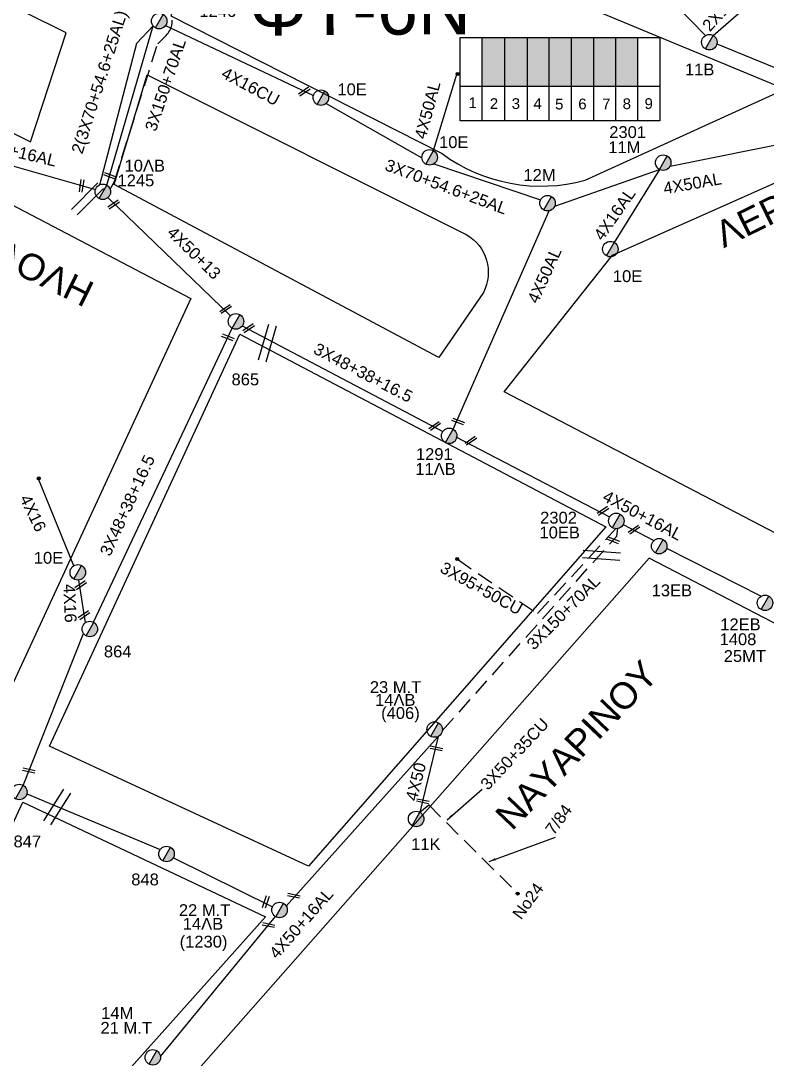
# Model space of a CAD drawing. Header units: millimetres. Extents: x 898 to 3196, y 765 to 1779.
# Drawn here: x 1601.3 to 1714.8, y 1346.6 to 1504.5 of the extents above; entities that cross this region are included whole.
import ezdxf
from ezdxf.enums import TextEntityAlignment as Align

# ---------------------------------------------------------------- set-up
doc = ezdxf.new("R2010")
doc.units = ezdxf.units.MM
doc.linetypes.add('DASHED', pattern=[19.05, 12.7, -6.35])
for name, color, linetype in [('Pillar OTE', 7, 'Continuous'), ('Γυμνά εναέρια ΧΤ (1Φ)   2x16AL', 7, 'Continuous'), ('Γυμνά εναέρια ΧΤ (3Φ)   3x50+35CU', 7, 'Continuous'), ('Γυμνά εναέρια ΧΤ (3Φ)   4x16AL', 7, 'Continuous'), ('Γυμνά εναέρια ΧΤ (3Φ)   4x16CU', 7, 'Continuous'), ('Γυμνά εναέρια ΧΤ (3Φ)   4x50AL', 7, 'Continuous'), ('Γυμνά εναέρια ΧΤ και ΦΟΠ (3Φ)   4x50+16AL', 7, 'Continuous'), ('Εναέρια παροχή ΧΤ 4x16', 7, 'SYN_LINE'), ('Επιγραφές - Σχήματα', 7, 'Continuous'), ('Καλώδια ΧΤ   3x150+50CU', 7, 'DASHED'), ('Καλώδια ΧΤ   3x150+70AL', 7, 'DASHED'), ('Καλώδια ΧΤ   3x48+38+16.5', 7, 'DASHED'), ('Καλώδια ΧΤ   3x95+50CU', 7, 'DASHED'), ('Καλώδια ΧΤ   4x50+13', 7, 'SYN_LINE'), ('Μηχανική τομή', 7, 'Continuous'), ('Στύλος ΦΜ', 7, 'Continuous'), ('Στύλος ΦΜ @ 1', 7, 'Continuous'), ('Συνδέσεις', 7, 'Continuous'), ('Συνεστραμμένα ΧΤ   3x70+54.6+25AL', 7, 'SYN_LINE'), ('Τομή', 7, 'Continuous'), ('Υπόβαθρο ΔΕΗ', 7, 'Continuous')]:
    doc.layers.add(name, color=color, linetype=linetype)
doc.styles.add('ar', font='arial.ttf')
doc.styles.get("Standard").update_dxf_attribs({"font": 'arial.ttf'})
doc.linetypes.add('SYN_LINE', pattern='A,0.5,-0.0001,["/\\/\\/\\/",Standard,S=0.1,R=0,X=0,Y=-0.05],-0.25', length=0.7501)
doc.dimstyles.new('ISO-25', dxfattribs={"dimtxt": 2.5, "dimasz": 2.5, "dimexe": 1.25, "dimexo": 0.625, "dimtad": 1, "dimtxsty": 'Standard', "dimcen": 2.5, "dimadec": 0, "dimazin": 0, "dimtfac": 1, "dimtmove": 0, "dimatfit": 3, "dimfxl": 1, "dimarcsym": 0})

# ---------------------------------------------------------------- blocks, each defined once
blk = doc.blocks.new('ΥΠΑΡΧΩΝ ΤΣΙΜΕΝΤΕΝΙΟΣ ΣΤΥΛΟΣ')
at = {"layer": 'Στύλος ΦΜ'}
blk.add_hatch(color=7, dxfattribs=at).paths.add_polyline_path([(-1.29, -2.28, 0.574793), (2.62, 0, 0.268822), (1.3, 2.27)])
at = {"layer": 'Στύλος ΦΜ', "color": 7}
blk.add_line((-1.29, -2.28), (1.3, 2.27), dxfattribs=at)
blk.add_circle((0, 0), 2.62, dxfattribs=at)
at = {"layer": 'Στύλος ΦΜ', "flags": 4}
for tag, p in [('ΑΡΙΘΜΟΣ', (-4.68, 8.05)), ('ΤΥΠΟΣ', (-4.91, 3.03))]:
    blk.add_attdef(tag, p, '', height=4, dxfattribs=at)
blk = doc.blocks.new('ΤΟΜΗ')
at = {"layer": 'Τομή', "ltscale": 40}
for p, q in [((-5.68, 0), (5.68, 0)), ((5.68, -2.33), (-5.68, -2.33))]:
    blk.add_line(p, q, dxfattribs=at)
blk = doc.blocks.new('A$C76D1674A')
at = {"layer": 'Τομή', "xscale": 0.5, "yscale": 0.5, "zscale": 0.5}
blk.add_blockref('ΤΟΜΗ', (2.84, 1.17), dxfattribs=at)
blk = doc.blocks.new('_ΣΥΝΔΕΣΗ')
at = {"layer": 'Συνδέσεις', "linetype": 'SYN_LINE', "ltscale": 40}
blk.add_hatch(color=256, dxfattribs=at).paths.add_polyline_path([(0.5, -0.01, 1), (-0.5, -0.01, 1)])
at = {"layer": 'Συνδέσεις'}
blk.add_circle((0, -0.01), 0.5, dxfattribs=at)
blk = doc.blocks.new('ΜΗΧΑΝΙΚΗ ΤΟΜΗ')
at = {"layer": 'Μηχανική τομή', "ltscale": 40}
for p, q in [((-1.89, 0.78), (1.89, 0.78)), ((1.89, 0), (-1.89, 0))]:
    blk.add_line(p, q, dxfattribs=at)

msp = doc.modelspace()

# ---------------------------------------------------------------- hatches: boundary and pattern name
at = {"layer": 'Καλώδια ΧΤ   3x150+50CU', "linetype": 'DASHED', "ltscale": 0.2}
h = msp.add_hatch(color=85, dxfattribs=at)
h.dxf.hatch_style = 1
h.paths.add_polyline_path([(1671.48, 1494.61), (1674.92, 1494.61), (1674.92, 1501.97), (1671.48, 1501.97)])
h = msp.add_hatch(color=1, dxfattribs=at)
h.dxf.hatch_style = 1
h.paths.add_polyline_path([(1678.36, 1501.97), (1674.92, 1501.97), (1674.92, 1494.61), (1678.36, 1494.6)])
h = msp.add_hatch(color=27, dxfattribs=at)
h.dxf.hatch_style = 1
h.paths.add_polyline_path([(1681.66, 1501.97), (1678.36, 1501.97), (1678.36, 1494.6), (1681.66, 1494.6)])
h = msp.add_hatch(color=2, dxfattribs=at)
h.dxf.hatch_style = 1
h.paths.add_polyline_path([(1681.66, 1494.6), (1685.04, 1494.6), (1685.04, 1501.97), (1681.66, 1501.97)])
h = msp.add_hatch(color=6, dxfattribs=at)
h.dxf.hatch_style = 1
h.paths.add_polyline_path([(1685.04, 1494.6), (1688.44, 1494.59), (1688.44, 1501.97), (1685.04, 1501.97)])
h = msp.add_hatch(color=151, dxfattribs=at)
h.dxf.hatch_style = 1
h.paths.add_polyline_path([(1691.78, 1501.97), (1688.44, 1501.97), (1688.44, 1494.59), (1691.78, 1494.59)])
h = msp.add_hatch(color=30, dxfattribs=at)
h.dxf.hatch_style = 1
h.paths.add_polyline_path([(1695.17, 1501.97), (1691.78, 1501.97), (1691.78, 1494.59), (1695.17, 1494.59)])

# ---------------------------------------------------------------- linework, layer by layer
at = {"layer": 'Pillar OTE', "ltscale": 40}
for points in [[(1668.15, 1489.33), (1668.15, 1501.97), (1698.49, 1501.97), (1698.48, 1489.3), (1668.15, 1489.33)], [(1671.48, 1489.33), (1671.48, 1501.97)], [(1674.92, 1489.32), (1674.92, 1501.97)], [(1678.36, 1489.32), (1678.36, 1501.97)], [(1681.66, 1489.32), (1681.66, 1501.97)], [(1685.04, 1489.31), (1685.04, 1501.97)], [(1688.44, 1489.31), (1688.44, 1501.97)], [(1691.78, 1489.31), (1691.78, 1501.97)], [(1695.16, 1489.3), (1695.17, 1501.97)], [(1668.15, 1494.61), (1698.49, 1494.58)]]:
    msp.add_lwpolyline(points, dxfattribs=at)
at = {"layer": 'Γυμνά εναέρια ΧΤ (1Φ)   2x16AL', "color": 85, "ltscale": 20}
msp.add_lwpolyline([(1706.62, 1502.3), (1711.61, 1506.64)], dxfattribs=at)
at = {"layer": 'Γυμνά εναέρια ΧΤ (3Φ)   3x50+35CU', "color": 85, "linetype": 'DASHED', "ltscale": 0.2}
msp.add_lwpolyline([(1662.01, 1384.19), (1663.34, 1385.29), (1676.84, 1371.88)], dxfattribs=at)
at = {"layer": 'Γυμνά εναέρια ΧΤ (3Φ)   4x16AL', "color": 30}
msp.add_lwpolyline([(1698.42, 1481.93), (1691.56, 1470.83)], dxfattribs=at)
at = {"layer": 'Γυμνά εναέρια ΧΤ (3Φ)   4x16CU', "color": 30}
msp.add_lwpolyline([(1623.31, 1503.81), (1645.82, 1493.16)], dxfattribs=at)
at = {"layer": 'Γυμνά εναέρια ΧΤ (3Φ)   4x50AL', "color": 30, "linetype": 'SYN_LINE', "ltscale": 10}
msp.add_line((1664.07, 1484.79), (1667.67, 1496.55), dxfattribs=at)
at = {"layer": 'Γυμνά εναέρια ΧΤ (3Φ)   4x50AL', "color": 30}
for points in [[(1700.06, 1482.43), (1732.25, 1488.94)], [(1682.51, 1476.35), (1698.42, 1481.93)], [(1667.04, 1442.43), (1681.64, 1475.63)]]:
    msp.add_lwpolyline(points, dxfattribs=at)
at = {"layer": 'Γυμνά εναέρια ΧΤ και ΦΟΠ (3Φ)   4x50+16AL', "color": 2}
msp.add_lwpolyline([(1582.47, 1487.5), (1612.67, 1478.89)], dxfattribs=at)
at = {"layer": 'Γυμνά εναέρια ΧΤ και ΦΟΠ (3Φ)   4x50+16AL', "color": 151}
for points in [[(1667.45, 1441.26), (1690.86, 1429.09)], [(1692.92, 1427.94), (1697.58, 1425.48)], [(1699.53, 1424.32), (1713.88, 1417.03)]]:
    msp.add_lwpolyline(points, dxfattribs=at)
at = {"layer": 'Γυμνά εναέρια ΧΤ και ΦΟΠ (3Φ)   4x50+16AL', "color": 85, "linetype": 'ByBlock'}
for points in [[(1641.69, 1369.89), (1664.79, 1395.71)], [(1664.79, 1395.71), (1662.01, 1384.19)], [(1622.56, 1347.03), (1640.07, 1368.3)]]:
    msp.add_lwpolyline(points, dxfattribs=at)
at = {"layer": 'Εναέρια παροχή ΧΤ 4x16', "color": 6, "ltscale": 15}
msp.add_lwpolyline([(1609.38, 1421.67), (1603.97, 1434.99)], dxfattribs=at)
at = {"layer": 'Εναέρια παροχή ΧΤ 4x16', "color": 6, "ltscale": 8}
msp.add_lwpolyline([(1611.13, 1413.01), (1610.16, 1419.49)], dxfattribs=at)
at = {"layer": 'Καλώδια ΧΤ   3x150+70AL', "color": 6, "ltscale": 0.2}
msp.add_lwpolyline([(1614.9, 1478.93), (1615.55, 1480.1), (1622.13, 1501.03), (1623.42, 1502.32, 0.294113), (1624.14, 1505.66), (1629.54, 1521.43), (1631.01, 1521.76, 0.756463), (1631.29, 1526.99, 6.377568)], format="xyb", dxfattribs=at)
at = {"layer": 'Καλώδια ΧΤ   3x150+70AL', "color": 85, "ltscale": 0.2}
msp.add_lwpolyline([(1665.41, 1396.58), (1691.93, 1426.17), (1692.09, 1427.32)], dxfattribs=at)
at = {"layer": 'Καλώδια ΧΤ   3x48+38+16.5', "color": 6, "linetype": 'Continuous'}
for points in [[(1612.39, 1413.06), (1633.45, 1457.79)], [(1601.67, 1388.27), (1610.83, 1411.38)]]:
    msp.add_lwpolyline(points, dxfattribs=at)
at = {"layer": 'Καλώδια ΧΤ   3x48+38+16.5', "color": 30, "linetype": 'Continuous'}
msp.add_lwpolyline([(1635, 1458.16), (1665.5, 1442.09)], dxfattribs=at)
at = {"layer": 'Καλώδια ΧΤ   3x95+50CU', "color": 85, "ltscale": 0.2}
msp.add_lwpolyline([(1667.7, 1422.64), (1679.91, 1414.39), (1691.79, 1427.31)], dxfattribs=at)
at = {"layer": 'Καλώδια ΧΤ   4x50+13', "color": 6, "linetype": 'Continuous'}
msp.add_lwpolyline([(1614.57, 1477.65), (1633.2, 1459.66)], dxfattribs=at)
at = {"layer": 'Καλώδια ΧΤ   4x50+13', "color": 85, "linetype": 'Continuous'}
for points in [[(1602.23, 1386.97), (1622.53, 1378.52)], [(1624.52, 1377.26), (1639.58, 1369.8)]]:
    msp.add_lwpolyline(points, dxfattribs=at)
at = {"layer": 'Συνεστραμμένα ΧΤ   3x70+54.6+25AL', "color": 30, "ltscale": 20}
msp.add_line((1647.75, 1491.98), (1662.32, 1483.67), dxfattribs=at)
at = {"layer": 'Συνεστραμμένα ΧΤ   3x70+54.6+25AL', "color": 85, "linetype": 'SYN_LINE', "ltscale": 15}
msp.add_lwpolyline([(1696.08, 1511.93), (1705.45, 1502.3)], dxfattribs=at)
at = {"layer": 'Συνεστραμμένα ΧΤ   3x70+54.6+25AL', "color": 2, "ltscale": 20}
msp.add_lwpolyline([(1613.32, 1479.61), (1618.96, 1501.15), (1621.42, 1503.78)], dxfattribs=at)
at = {"layer": 'Συνεστραμμένα ΧΤ   3x70+54.6+25AL', "color": 30, "ltscale": 20}
for points in [[(1614.38, 1479.56), (1621.42, 1503.78)], [(1664.13, 1482.78), (1680.37, 1477.33)]]:
    msp.add_lwpolyline(points, dxfattribs=at)
at = {"layer": 'Συνεστραμμένα ΧΤ   3x70+54.6+25AL', "color": 85, "linetype": 'SYN_LINE', "ltscale": 20}
msp.add_lwpolyline([(1707.18, 1501.01), (1732.93, 1490.5)], dxfattribs=at)
at = {"layer": 'Υπόβαθρο ΔΕΗ'}
for points in [[(1094.44, 774.18, -0.044755), (1147.01, 794.04, -0.036394), (1210.25, 806.88, 0.059264), (1278.81, 824.09, 0.111083), (1334.25, 861.3, 0.021842), (1370.02, 901.15, -0.004879), (1428.44, 969.26, -0.007422), (1518.45, 1076.73, 0.003751), (1601.05, 1172.12, -0.005971), (1670.71, 1249.68, -0.005621), (1794.27, 1383.29, -0.043389), (1835.66, 1418.39, -0.000323), (1918.52, 1485.75, -0.024478), (1947.88, 1507.44, -0.068706), (1987.24, 1525.03, -0.01154), (2081.97, 1552, -0.010636)], [(1632.03, 1529.62), (1624.15, 1505.29), (1665.37, 1484.34, 0.228289), (1687.14, 1480.28), (1717.49, 1494.16), (1632.03, 1529.62)], [(1544.14, 1515.49), (1602.78, 1486.13), (1608.22, 1502.68), (1556.05, 1528.63), (1542.44, 1523.99, 0.578523), (1544.14, 1515.49, 0.238466)], [(1664.86, 1453.34), (1615.52, 1479.64), (1620.51, 1496.3), (1669.06, 1472.04, -0.400584), (1671.67, 1463.2), (1664.86, 1453.34)]]:
    msp.add_lwpolyline(points, format="xyb", dxfattribs=at)
for points in [[(1674.84, 1448.13), (1691.29, 1468.87), (1733.03, 1487.46), (1764.79, 1474.2), (1719.76, 1424.67)], [(1587.19, 1483.24), (1627.15, 1462.31), (1597.34, 1397.95), (1554.69, 1417.46)], [(1605.69, 1394.22), (1634.6, 1456.88), (1690.27, 1427.58), (1645.05, 1375.97)], [(1626.82, 1343.41), (1691.21, 1288.92), (1776.42, 1381.54), (1696.87, 1422.8)], [(1601.62, 1385.72), (1638.5, 1368.26), (1595.95, 1320.68), (1575.39, 1329.28)]]:
    msp.add_lwpolyline(points, close=True, dxfattribs=at)

# ---------------------------------------------------------------- block references
at = {"layer": 'Γυμνά εναέρια ΧΤ και ΦΟΠ (3Φ)   4x50+16AL', "color": 85, "lineweight": 50, "rotation": 356.309677932826}
msp.add_blockref('A$C76D1674A', (1686.75, 1422.84), dxfattribs=at)
at = {"layer": 'Καλώδια ΧΤ   4x50+13', "color": 85, "linetype": 'Continuous', "lineweight": 50, "rotation": 57.63845820172489}
msp.add_blockref('A$C76D1674A', (1605.82, 1382.26), dxfattribs=at)
at = {"layer": 'Μηχανική τομή'}
for p, xscale, yscale, zscale, rotation in [((1644.3, 1493.94), 0.5000000000001016, 0.5000000000001016, 0.5000000000001016, 214.2720136800958), ((1614.94, 1481.15), 0.500000000000138, 0.500000000000138, 0.500000000000138, 159.1006326834296), ((1610.36, 1479.46), 0.5000000000000723, 0.5000000000000723, 0.5000000000000723, 261.7571915945238), ((1615.33, 1476.76), 0.5000000000001016, 0.5000000000001016, 0.5000000000001016, 214.2720136800958), ((1632.35, 1460.86), 0.5000000000001016, 0.5000000000001016, 0.5000000000001016, 214.2720136800958), ((1635.86, 1457.95), 0.5000000000001016, 0.5000000000001016, 0.5000000000001016, 214.2720136800958), ((1632.86, 1456.57), 0.500000000000138, 0.500000000000138, 0.500000000000138, 159.1006326834296), ((1664.16, 1443.07), 0.5000000000001016, 0.5000000000001016, 0.5000000000001016, 214.2720136800958), ((1667.89, 1443.78), 0.500000000000138, 0.500000000000138, 0.500000000000138, 159.1006326834296), ((1669.65, 1440.86), 0.5000000000001016, 0.5000000000001016, 0.5000000000001016, 214.2720136800958), ((1689.74, 1430.17), 0.5000000000001016, 0.5000000000001016, 0.5000000000001016, 214.2720136800958), ((1694.47, 1427.3), 0.5000000000001016, 0.5000000000001016, 0.5000000000001016, 214.2720136800958), ((1691.48, 1425.72), 0.500000000000138, 0.500000000000138, 0.500000000000138, 159.1006326834296), ((1610.32, 1418.87), 0.5000000000001016, 0.5000000000001016, 0.5000000000001016, 214.2720136800958), ((1610.83, 1414.31), 0.5000000000001016, 0.5000000000001016, 0.5000000000001016, 214.2720136800958), ((1664.55, 1394.08), 0.5000000000002528, 0.5000000000002528, 0.5000000000002528, 168.2027598292149), ((1602.59, 1390.72), 0.5000000000002528, 0.5000000000002528, 0.5000000000002528, 168.2027598292149), ((1662.48, 1386.04), 0.5000000000002528, 0.5000000000002528, 0.5000000000002528, 168.2027598292149), ((1638.39, 1370.6), 0.5000000000002831, 0.5000000000002831, 0.5000000000002831, 251.2486568731547), ((1642.87, 1371.68), 0.5000000000002528, 0.5000000000002528, 0.5000000000002528, 168.2027598292149), ((1639.03, 1367.21), 0.5000000000002528, 0.5000000000002528, 0.5000000000002528, 168.2027598292149)]:
    msp.add_blockref('ΜΗΧΑΝΙΚΗ ΤΟΜΗ', p, dxfattribs=dict(at, xscale=xscale, yscale=yscale, zscale=zscale, rotation=rotation))
at = {"layer": 'Στύλος ΦΜ @ 1', "ltscale": 40}
ref = msp.add_blockref('ΥΠΑΡΧΩΝ ΤΣΙΜΕΝΤΕΝΙΟΣ ΣΤΥΛΟΣ', (1622.36, 1504.49), dxfattribs=dict(at, xscale=0.4499999999998181, yscale=0.4499999999998181, zscale=0.4499999999998181))
ref.add_attrib('ΤΥΠΟΣ', '1246', (1628.47, 1505.12), dxfattribs={"layer": 'Στύλος ΦΜ', "height": 1.8, "flags": 4})
ref.add_attrib('ΑΡΙΘΜΟΣ', '11M', (1628.58, 1507.39), dxfattribs={"layer": 'Στύλος ΦΜ', "height": 1.8, "flags": 4})
ref = msp.add_blockref('ΥΠΑΡΧΩΝ ΤΣΙΜΕΝΤΕΝΙΟΣ ΣΤΥΛΟΣ', (1706.03, 1501.28), dxfattribs=dict(at, xscale=0.4499999999998181, yscale=0.4499999999998181, zscale=0.4499999999998181))
ref.add_attrib('ΤΥΠΟΣ', '11Β', (1702.32, 1496.23), dxfattribs={"layer": 'Στύλος ΦΜ', "height": 1.8, "flags": 4})
ref = msp.add_blockref('ΥΠΑΡΧΩΝ ΤΣΙΜΕΝΤΕΝΙΟΣ ΣΤΥΛΟΣ', (1646.95, 1492.85), dxfattribs=dict(at, xscale=0.4499999999998181, yscale=0.4499999999998181, zscale=0.4499999999998181))
ref.add_attrib('ΤΥΠΟΣ', '10E', (1649.46, 1493.21), dxfattribs={"layer": 'Στύλος ΦΜ', "height": 1.8, "flags": 4})
ref = msp.add_blockref('ΥΠΑΡΧΩΝ ΤΣΙΜΕΝΤΕΝΙΟΣ ΣΤΥΛΟΣ', (1699.01, 1482.96), dxfattribs=dict(at, xscale=0.4499999999998181, yscale=0.4499999999998181, zscale=0.4499999999998181))
ref.add_attrib('ΤΥΠΟΣ', '11M', (1690.66, 1484.41), dxfattribs={"layer": 'Στύλος ΦΜ', "height": 1.8, "flags": 4})
ref.add_attrib('ΑΡΙΘΜΟΣ', '2301', (1690.8, 1486.71), dxfattribs={"layer": 'Στύλος ΦΜ', "height": 1.8, "flags": 4})
ref = msp.add_blockref('ΥΠΑΡΧΩΝ ΤΣΙΜΕΝΤΕΝΙΟΣ ΣΤΥΛΟΣ', (1663.49, 1483.77), dxfattribs=dict(at, xscale=0.4499999999998181, yscale=0.4499999999998181, zscale=0.4499999999998181))
ref.add_attrib('ΤΥΠΟΣ', '10E', (1664.92, 1485.18), dxfattribs={"layer": 'Στύλος ΦΜ', "height": 1.8, "flags": 4})
ref = msp.add_blockref('ΥΠΑΡΧΩΝ ΤΣΙΜΕΝΤΕΝΙΟΣ ΣΤΥΛΟΣ', (1613.79, 1478.53), dxfattribs=dict(at, xscale=0.4499999999998181, yscale=0.4499999999998181, zscale=0.4499999999998181))
ref.add_attrib('ΤΥΠΟΣ', '1245', (1616.02, 1479.36), dxfattribs={"layer": 'Στύλος ΦΜ', "height": 1.8, "flags": 4})
ref.add_attrib('ΑΡΙΘΜΟΣ', '10ΛB', (1617.09, 1481.61), dxfattribs={"layer": 'Στύλος ΦΜ', "height": 1.8, "flags": 4})
ref = msp.add_blockref('ΥΠΑΡΧΩΝ ΤΣΙΜΕΝΤΕΝΙΟΣ ΣΤΥΛΟΣ', (1681.42, 1476.79), dxfattribs=dict(at, xscale=0.4499999999998181, yscale=0.4499999999998181, zscale=0.4499999999998181))
ref.add_attrib('ΤΥΠΟΣ', '12M', (1677.75, 1480.19), dxfattribs={"layer": 'Στύλος ΦΜ', "height": 1.8, "flags": 4})
ref = msp.add_blockref('ΥΠΑΡΧΩΝ ΤΣΙΜΕΝΤΕΝΙΟΣ ΣΤΥΛΟΣ', (1690.97, 1469.81), dxfattribs=dict(at, xscale=0.4499999999998181, yscale=0.4499999999998181, zscale=0.4499999999998181))
ref.add_attrib('ΤΥΠΟΣ', '10E', (1691.35, 1464.8), dxfattribs={"layer": 'Στύλος ΦΜ', "height": 1.8, "flags": 4})
ref = msp.add_blockref('ΥΠΑΡΧΩΝ ΤΣΙΜΕΝΤΕΝΙΟΣ ΣΤΥΛΟΣ', (1634.03, 1458.82), dxfattribs=dict(at, xscale=0.4499999999998181, yscale=0.4499999999998181, zscale=0.4499999999998181))
ref.add_attrib('ΤΥΠΟΣ', '865', (1633.36, 1449.1), dxfattribs={"layer": 'Στύλος ΦΜ', "height": 1.8, "flags": 4})
ref = msp.add_blockref('ΥΠΑΡΧΩΝ ΤΣΙΜΕΝΤΕΝΙΟΣ ΣΤΥΛΟΣ', (1666.46, 1441.41), dxfattribs=dict(at, xscale=0.4499999999998181, yscale=0.4499999999998181, zscale=0.4499999999998181))
ref.add_attrib('ΤΥΠΟΣ', '11ΛB', (1661.3, 1435.48), dxfattribs={"layer": 'Στύλος ΦΜ', "height": 1.8, "flags": 4})
ref.add_attrib('ΑΡΙΘΜΟΣ', '1291', (1661.4, 1437.74), dxfattribs={"layer": 'Στύλος ΦΜ', "height": 1.8, "flags": 4})
ref = msp.add_blockref('ΥΠΑΡΧΩΝ ΤΣΙΜΕΝΤΕΝΙΟΣ ΣΤΥΛΟΣ', (1691.87, 1428.48), dxfattribs=dict(at, xscale=0.4499999999998181, yscale=0.4499999999998181, zscale=0.4499999999998181))
ref.add_attrib('ΤΥΠΟΣ', '10EB', (1680.19, 1425.82), dxfattribs={"layer": 'Στύλος ΦΜ', "height": 1.8, "flags": 4})
ref.add_attrib('ΑΡΙΘΜΟΣ', '2302', (1680.29, 1428.08), dxfattribs={"layer": 'Στύλος ΦΜ', "height": 1.8, "flags": 4})
ref = msp.add_blockref('ΥΠΑΡΧΩΝ ΤΣΙΜΕΝΤΕΝΙΟΣ ΣΤΥΛΟΣ', (1698.4, 1424.64), dxfattribs=dict(at, xscale=0.4499999999998181, yscale=0.4499999999998181, zscale=0.4499999999998181))
ref.add_attrib('ΤΥΠΟΣ', '13EB', (1697.25, 1417.02), dxfattribs={"layer": 'Στύλος ΦΜ', "height": 1.8, "flags": 4})
ref = msp.add_blockref('ΥΠΑΡΧΩΝ ΤΣΙΜΕΝΤΕΝΙΟΣ ΣΤΥΛΟΣ', (1609.98, 1420.66), dxfattribs=dict(at, xscale=0.4499999999998181, yscale=0.4499999999998181, zscale=0.4499999999998181))
ref.add_attrib('ΤΥΠΟΣ', '10Ε', (1603.29, 1421.97), dxfattribs={"layer": 'Στύλος ΦΜ', "height": 1.8, "flags": 4})
ref = msp.add_blockref('ΥΠΑΡΧΩΝ ΤΣΙΜΕΝΤΕΝΙΟΣ ΣΤΥΛΟΣ', (1714.49, 1416.02), dxfattribs=dict(at, xscale=0.4499999999998181, yscale=0.4499999999998181, zscale=0.4499999999998181))
ref.add_attrib('ΤΥΠΟΣ', '1408', (1707.58, 1409.59), dxfattribs={"layer": 'Στύλος ΦΜ', "height": 1.8, "flags": 4})
ref.add_attrib('ΑΡΙΘΜΟΣ', '12EB', (1707.68, 1411.85), dxfattribs={"layer": 'Στύλος ΦΜ', "height": 1.8, "flags": 4})
ref = msp.add_blockref('ΥΠΑΡΧΩΝ ΤΣΙΜΕΝΤΕΝΙΟΣ ΣΤΥΛΟΣ', (1611.81, 1412.04), dxfattribs=dict(at, xscale=0.4499999999998181, yscale=0.4499999999998181, zscale=0.4499999999998181))
ref.add_attrib('ΤΥΠΟΣ', '864', (1613.95, 1407.73), dxfattribs={"layer": 'Στύλος ΦΜ', "height": 1.8, "flags": 4})
ref = msp.add_blockref('ΥΠΑΡΧΩΝ ΤΣΙΜΕΝΤΕΝΙΟΣ ΣΤΥΛΟΣ', (1664.25, 1396.75), dxfattribs=dict(at, xscale=0.4499999999998181, yscale=0.4499999999998181, zscale=0.4499999999998181))
ref.add_attrib('ΤΥΠΟΣ', '14ΛB', (1655.18, 1400.36), dxfattribs={"layer": 'Στύλος ΦΜ', "height": 1.8, "flags": 4})
ref.add_attrib('ΑΡΙΘΜΟΣ', '23 M.T', (1654.39, 1402.31), dxfattribs={"layer": 'Στύλος ΦΜ', "height": 1.8, "flags": 4})
ref = msp.add_blockref('ΥΠΑΡΧΩΝ ΤΣΙΜΕΝΤΕΝΙΟΣ ΣΤΥΛΟΣ', (1601.08, 1387.25), dxfattribs=dict(at, xscale=0.4499999999998181, yscale=0.4499999999998181, zscale=0.4499999999998181))
ref.add_attrib('ΤΥΠΟΣ', '847', (1600.21, 1378.84), dxfattribs={"layer": 'Στύλος ΦΜ', "height": 1.8, "flags": 4})
ref = msp.add_blockref('ΥΠΑΡΧΩΝ ΤΣΙΜΕΝΤΕΝΙΟΣ ΣΤΥΛΟΣ', (1661.43, 1383.16), dxfattribs=dict(at, xscale=0.4499999999998181, yscale=0.4499999999998181, zscale=0.4499999999998181))
ref.add_attrib('ΤΥΠΟΣ', '11K', (1660.67, 1378.43), dxfattribs={"layer": 'Στύλος ΦΜ', "height": 1.8, "flags": 4})
ref = msp.add_blockref('ΥΠΑΡΧΩΝ ΤΣΙΜΕΝΤΕΝΙΟΣ ΣΤΥΛΟΣ', (1623.48, 1377.83), dxfattribs=dict(at, xscale=0.4499999999998181, yscale=0.4499999999998181, zscale=0.4499999999998181))
ref.add_attrib('ΤΥΠΟΣ', '848', (1618.11, 1373.06), dxfattribs={"layer": 'Στύλος ΦΜ', "height": 1.8, "flags": 4})
ref = msp.add_blockref('ΥΠΑΡΧΩΝ ΤΣΙΜΕΝΤΕΝΙΟΣ ΣΤΥΛΟΣ', (1640.66, 1369.32), dxfattribs=dict(at, xscale=0.4499999999998181, yscale=0.4499999999998181, zscale=0.4499999999998181))
ref.add_attrib('ΤΥΠΟΣ', '14ΛB', (1625.94, 1366.31), dxfattribs={"layer": 'Στύλος ΦΜ', "height": 1.8, "flags": 4})
ref.add_attrib('ΑΡΙΘΜΟΣ', '22 M.T', (1625.35, 1368.39), dxfattribs={"layer": 'Στύλος ΦΜ', "height": 1.8, "flags": 4})
ref = msp.add_blockref('ΥΠΑΡΧΩΝ ΤΣΙΜΕΝΤΕΝΙΟΣ ΣΤΥΛΟΣ', (1621.39, 1346.9), dxfattribs=dict(at, xscale=0.4499999999998181, yscale=0.4499999999998181, zscale=0.4499999999998181))
ref.add_attrib('ΤΥΠΟΣ', '21 M.T', (1613.43, 1350.49), dxfattribs={"layer": 'Στύλος ΦΜ', "height": 1.8, "flags": 4})
ref.add_attrib('ΑΡΙΘΜΟΣ', '14M', (1613.54, 1352.75), dxfattribs={"layer": 'Στύλος ΦΜ', "height": 1.8, "flags": 4})
at = {"layer": 'Συνδέσεις', "xscale": 0.4500000000000455, "yscale": 0.4500000000000455, "zscale": 0.4500000000000455}
for p in [(1667.73, 1496.45), (1604.04, 1434.96), (1667.68, 1422.69), (1676.87, 1371.81)]:
    msp.add_blockref('_ΣΥΝΔΕΣΗ', p, dxfattribs=at)
at = {"layer": 'Τομή', "color": 173, "lineweight": 50}
for p, rotation in [((1609.87, 1475.02), 45.09176033900512), ((1638.6, 1452.64), 74.08731158484812)]:
    msp.add_blockref('A$C76D1674A', p, dxfattribs=dict(at, rotation=rotation))

# ---------------------------------------------------------------- texts
at = {"ltscale": 30, "char_height": 1.63, "width": 11.2573, "attachment_point": 1}
for s, insert in [('1', (1669.4, 1492.89)), ('2', (1672.64, 1492.76)), ('3', (1675.97, 1492.76)), ('4', (1679.27, 1492.76)), ('5', (1682.57, 1492.68)), ('6', (1686.09, 1492.7)), ('7', (1689.72, 1492.7)), ('8', (1692.84, 1492.73)), ('9', (1696.17, 1492.76))]:
    msp.add_mtext(s, dxfattribs=dict(at, insert=insert))
at = {"layer": 'Γυμνά εναέρια ΧΤ (1Φ)   2x16AL', "linetype": 'Continuous'}
msp.add_text('2X16AL', height=1.8, rotation=47.2922, dxfattribs=at).set_placement((1708.47, 1506.67), align=Align.MIDDLE)
at = {"layer": 'Γυμνά εναέρια ΧΤ (3Φ)   3x50+35CU', "linetype": 'Continuous'}
msp.add_text('3X50+35CU', height=1.8, rotation=46.8361, dxfattribs=at).set_placement((1676.4, 1393.05), align=Align.MIDDLE)
at = {"layer": 'Γυμνά εναέρια ΧΤ (3Φ)   4x16AL', "linetype": 'Continuous'}
msp.add_text('4X16AL', height=1.8, rotation=54.9845, dxfattribs=at).set_placement((1691.61, 1475.14), align=Align.MIDDLE)
at = {"layer": 'Γυμνά εναέρια ΧΤ (3Φ)   4x16CU', "linetype": 'Continuous'}
msp.add_text('4X16CU', height=1.8, rotation=331.9482, dxfattribs=at).set_placement((1636.26, 1494.56), align=Align.MIDDLE)
at = {"layer": 'Γυμνά εναέρια ΧΤ (3Φ)   4x50AL', "linetype": 'Continuous'}
for rotation, p in [(75.1612, (1663.15, 1490.96)), (9.9011, (1703.45, 1479.81)), (65.5373, (1680.94, 1465.84))]:
    msp.add_text('4X50AL', height=1.8, rotation=rotation, dxfattribs=at).set_placement(p, align=Align.MIDDLE)
at = {"layer": 'Γυμνά εναέρια ΧΤ και ΦΟΠ (3Φ)   4x50+16AL', "linetype": 'Continuous'}
for rotation, p in [(346.6559, (1600.29, 1484.74)), (332.0508, (1695.88, 1429.33)), (48.6431, (1643.95, 1367.3))]:
    msp.add_text('4X50+16AL', height=1.8, rotation=rotation, dxfattribs=at).set_placement(p, align=Align.MIDDLE)
at = {"layer": 'Εναέρια παροχή ΧΤ 4x16', "linetype": 'Continuous'}
for rotation, p in [(295.864, (1603.18, 1429.67)), (272.4387, (1608.8, 1415.95))]:
    msp.add_text('4X16', height=1.8, rotation=rotation, dxfattribs=at).set_placement(p, align=Align.MIDDLE)
at = {"layer": 'Επιγραφές - Σχήματα', "linetype": 'Continuous'}
msp.add_text('4X50', height=1.8, rotation=75.742, dxfattribs=at).set_placement((1661.38, 1388.83), align=Align.MIDDLE)
at = {"layer": 'Επιγραφές - Σχήματα', "linetype": 'Continuous', "attachment_point": 1, "style": 'ar'}
for s, insert, char_height, width, rotation in [('ΦΤ-6Ν ', (1635.99, 1510.33), 8, 25.2338, 0.2682), ('ΛΕΡΟΥ', (1706.43, 1473.52), 4, 34.0686, 26.1897), ('ΚΑΡΑΟΛΗ', (1588.51, 1476.39), 4, 34.0686, 333.8913), ('ΝΑΥΑΡΙΝΟΥ', (1673.13, 1383.98), 4, 34.0686, 46.4113), ('7/84', (1680.93, 1381.64), 1.8, 12.9697, 53.7873), ('Νο24', (1675.93, 1368.79), 1.8, 12.9697, 53.7873)]:
    msp.add_mtext(s, dxfattribs=dict(at, insert=insert, char_height=char_height, width=width, rotation=rotation))
at = {"layer": 'Επιγραφές - Σχήματα', "linetype": 'Continuous', "char_height": 1.8, "attachment_point": 1, "style": 'ar'}
for s, insert, width in [('25ΜΤ', (1708.21, 1408.83), 5.4702), ('(406)', (1656.11, 1400.17), 9.9908), ('(1230)', (1625.47, 1365.4), 10.7962)]:
    msp.add_mtext(s, dxfattribs=dict(at, insert=insert, width=width))
at = {"layer": 'Καλώδια ΧΤ   3x150+70AL', "linetype": 'Continuous'}
for rotation, p in [(71.5501, (1623.3, 1494.79)), (45.5314, (1683.83, 1414.58))]:
    msp.add_text('3X150+70AL', height=1.8, rotation=rotation, dxfattribs=at).set_placement(p, align=Align.MIDDLE)
at = {"layer": 'Καλώδια ΧΤ   3x48+38+16.5', "linetype": 'Continuous'}
for rotation, p in [(332.4298, (1653.39, 1451.03)), (65.3394, (1617.51, 1430.85))]:
    msp.add_text('3X48+38+16.5', height=1.8, rotation=rotation, dxfattribs=at).set_placement(p, align=Align.MIDDLE)
at = {"layer": 'Καλώδια ΧΤ   3x95+50CU', "linetype": 'Continuous'}
msp.add_text('3X95+50CU', height=1.8, rotation=330.9013, dxfattribs=at).set_placement((1671.36, 1418.23), align=Align.MIDDLE)
at = {"layer": 'Καλώδια ΧΤ   4x50+13', "linetype": 'Continuous'}
msp.add_text('4X50+13', height=1.8, rotation=315.5275, dxfattribs=at).set_placement((1627.67, 1469.25), align=Align.MIDDLE)
at = {"layer": 'Συνεστραμμένα ΧΤ   3x70+54.6+25AL', "linetype": 'Continuous'}
for s, rotation, p in [('2(3X70+54.6+25AL)', 72.3179, (1613.46, 1495.17)), ('3X70+54.6+25AL', 339.5835, (1666.02, 1479.31))]:
    msp.add_text(s, height=1.8, rotation=rotation, dxfattribs=at).set_placement(p, align=Align.MIDDLE)

# ---------------------------------------------------------------- leaders
at = {"layer": 'Επιγραφές - Σχήματα', "ltscale": 40}
for points in [[(1666.13, 1383.02), (1671.45, 1387.71)], [(1672.56, 1376.7), (1682.62, 1380.37)]]:
    msp.add_leader(points, dimstyle='ISO-25', override={"dimasz": 1, "dimtad": 0}, dxfattribs=at)

doc.saveas('drawing.dxf')
